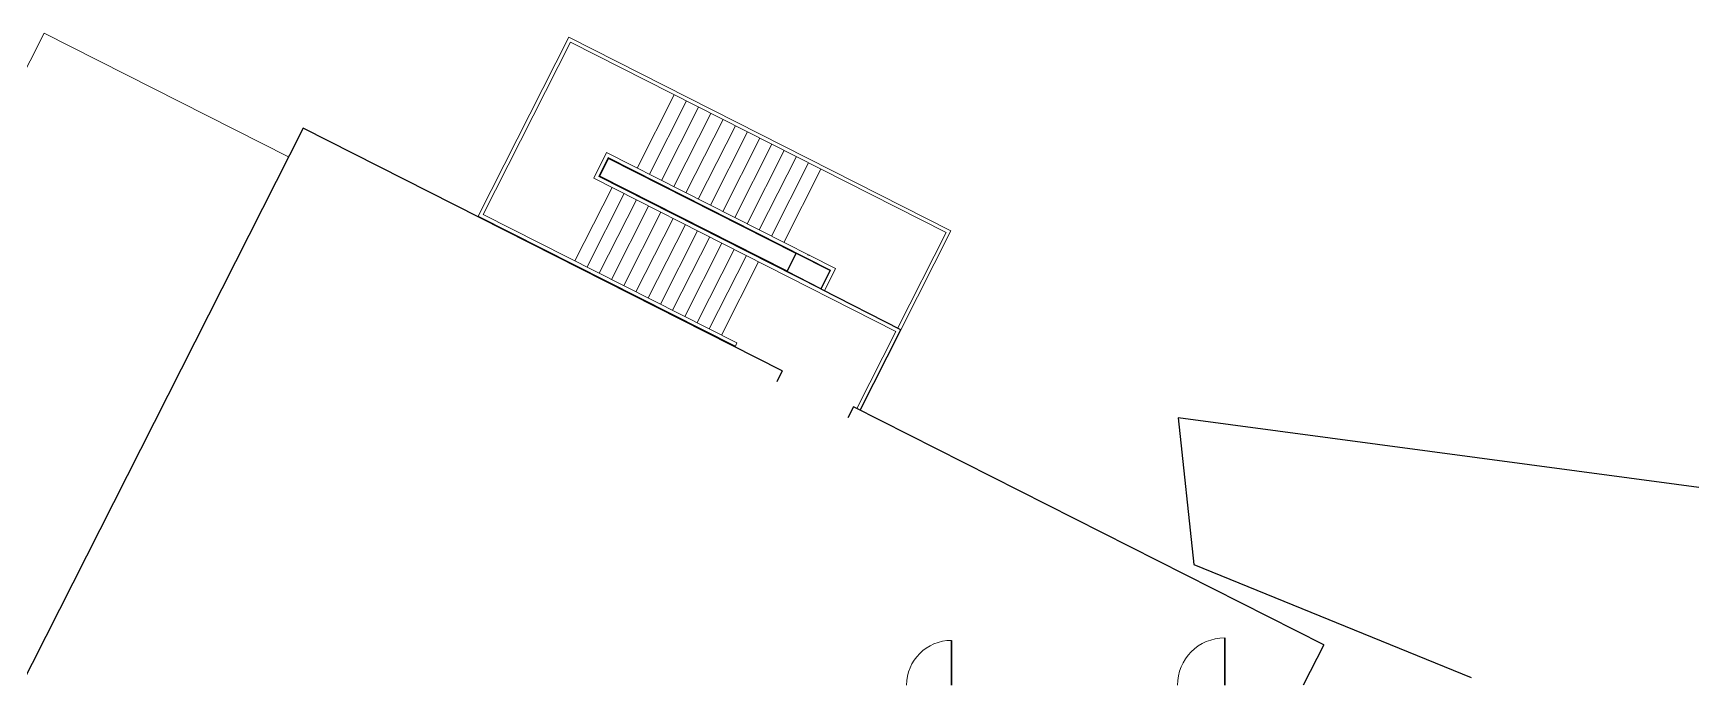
# Model space of a CAD drawing. Header units: inches. Extents: x -2551 to 2829, y -872 to 1370.
# Drawn here: x -1660 to -327, y 850 to 1370 of the extents above; entities that cross this region are included whole.
import ezdxf

# ---------------------------------------------------------------- set-up
doc = ezdxf.new("R2010")
doc.units = ezdxf.units.IN
doc.header["$LTSCALE"] = 10
doc.header["$MEASUREMENT"] = 0
for name, color, linetype in [('A-DOOR', 2, 'CONTINUOUS'), ('A-FLOR', 3, 'CONTINUOUS'), ('A-ROOF', 2, 'CONTINUOUS'), ('A-WALL', 5, 'CONTINUOUS'), ('Rooms-Information', 7, 'CONTINUOUS')]:
    doc.layers.add(name, color=color, linetype=linetype)
doc.styles.add('ROOMVNUMBER', font='arial.ttf', dxfattribs={"width": 0.85, "height": 30})

msp = doc.modelspace()

# ---------------------------------------------------------------- linework, layer by layer
at = {"layer": 'A-DOOR', "linetype": 'Continuous', "lineweight": 35}
for p, q in [((-922.8, 846.7, 0), (-922.8, 882.7, 0)), ((-703.2, 846.7, 0), (-703.2, 884.7, 0))]:
    msp.add_line(p, q, dxfattribs=at)
at = {"layer": 'A-DOOR', "linetype": 'Continuous', "lineweight": 18}
for centre, radius, start, end in [((-922.8, 846.7, 0), 36, 90.0013, 179.9988), ((-703.2, 846.7, 0), 38, 90.0017, 179.9991)]:
    msp.add_arc(centre, radius, start, end, dxfattribs=at)
at = {"layer": 'A-FLOR', "linetype": 'Continuous', "lineweight": 18}
for p, q in [((-1302.9, 1223.5), (-1230.1, 1367.1)), ((-1298.8, 1224.8), (-1228.8, 1363.1)), ((-923.1, 1211.6), (-1230.1, 1367.1)), ((-927.1, 1210.3), (-1228.8, 1363.1)), ((-1175.2, 1262), (-1145.4, 1320.9)), ((-1165.4, 1257), (-1135.6, 1315.9)), ((-1155.6, 1252), (-1125.8, 1310.9)), ((-1145.8, 1247.1), (-1116, 1305.9)), ((-1136, 1242.1), (-1106.2, 1301)), ((-1126.2, 1237.1), (-1096.3, 1296)), ((-1116.3, 1232.2), (-1086.5, 1291)), ((-1106.5, 1227.2), (-1076.7, 1286.1)), ((-1096.7, 1222.2), (-1066.9, 1281.1)), ((-1210.1, 1253.9), (-1199.8, 1274.4)), ((-1206.1, 1255.2), (-1198.4, 1270.4)), ((-1015.8, 1181.3), (-1199.8, 1274.4)), ((-1019.8, 1179.9), (-1198.4, 1270.4)), ((-1086.9, 1217.3), (-1057.1, 1276.1)), ((-1077.1, 1212.3), (-1047.3, 1271.2)), ((-967.3, 1130.9), (-1210.1, 1253.9)), ((-1027.5, 1164.8), (-1206.1, 1255.2)), ((-1067.3, 1207.3), (-1037.5, 1266.2)), ((-1057.5, 1202.3), (-1027.6, 1261.2)), ((-1225.2, 1187.5), (-1195.4, 1246.4)), ((-1215.4, 1182.6), (-1185.6, 1241.5)), ((-1205.6, 1177.6), (-1175.8, 1236.5)), ((-1195.8, 1172.6), (-1166, 1231.5)), ((-1186, 1167.7), (-1156.2, 1226.5)), ((-1096.3, 1118.9), (-1302.9, 1223.5)), ((-1095, 1121.6), (-1298.8, 1224.8)), ((-1176.2, 1162.7), (-1146.4, 1221.6)), ((-1166.4, 1157.7), (-1136.5, 1216.6)), ((-1156.5, 1152.8), (-1126.7, 1211.6)), ((-1146.7, 1147.8), (-1116.9, 1206.7)), ((-1136.9, 1142.8), (-1107.1, 1201.7)), ((-965.9, 1133.6), (-927.1, 1210.3)), ((-963.3, 1132.2), (-923.1, 1211.6)), ((-1127.1, 1137.9), (-1097.3, 1196.7)), ((-1117.3, 1132.9), (-1087.5, 1191.8)), ((-1107.5, 1127.9), (-1077.7, 1186.8)), ((-1027.5, 1164.8), (-1019.8, 1179.9)), ((-1024.8, 1163.4), (-1015.8, 1181.3)), ((-1096.3, 1118.9), (-1095, 1121.6)), ((-998.7, 1068.9), (-967.3, 1130.9))]:
    msp.add_line(p, q, dxfattribs=at)
at = {"layer": 'A-FLOR', "linetype": 'Continuous', "lineweight": 25}
for p, q in [((-1038.3, 1192.6), (-1036.9, 1192)), ((-963.3, 1132.2), (-1027.5, 1164.8)), ((-996, 1067.6), (-963.3, 1132.2))]:
    msp.add_line(p, q, dxfattribs=at)
at = {"layer": 'A-ROOF', "linetype": 'Continuous', "lineweight": 25}
for p, q in [((-1443.6, 1294.2), (-2298.2, -393.8)), ((-1058.6, 1099.3), (-1443.6, 1294.2)), ((-1058.6, 1099.3), (-1063.1, 1090.3)), ((-1001.5, 1070.3), (-1006, 1061.4)), ((-623.7, 879.1), (-1001.5, 1070.3)), ((155, 941.4), (-740.5, 1061.5)), ((-740.5, 1061.5), (-727.9, 943.7)), ((-727.9, 943.7), (-505.2, 852.8))]:
    msp.add_line(p, q, dxfattribs=at)
at = {"layer": 'A-ROOF', "linetype": 'Continuous', "lineweight": 18, "flags": 128}
msp.add_lwpolyline([(-2310.3, -497.5), (-2538.7, -381.9), (-1651.6, 1370.3), (-1455.4, 1271)], dxfattribs=at)
at = {"layer": 'A-ROOF', "linetype": 'Continuous', "lineweight": 25, "elevation": 0, "flags": 128}
msp.add_lwpolyline([(-623.7, 879.1), (-640.1, 846.7)], dxfattribs=at)
at = {"layer": 'A-WALL', "linetype": 'Continuous', "lineweight": 25}
for p, q in [((-1205.4, 1255.4), (-1198.2, 1269.7)), ((-1047.4, 1193.4), (-1198.2, 1269.7)), ((-1054.7, 1179.1), (-1205.4, 1255.4)), ((-1054.7, 1179.1), (-1047.4, 1193.4))]:
    msp.add_line(p, q, dxfattribs=at)
at = {"layer": 'A-WALL', "linetype": 'Continuous', "lineweight": 18}
for p, q in [((-1047.4, 1193.4), (-1020.5, 1179.7)), ((-1054.7, 1179.1), (-1027.7, 1165.4)), ((-1027.7, 1165.4), (-1020.5, 1179.7))]:
    msp.add_line(p, q, dxfattribs=at)

# ---------------------------------------------------------------- next in the draw order: texts
at = {"layer": 'Rooms-Information', "insert": (-572.6, 722.7), "char_height": 6.429, "width": 144, "attachment_point": 7, "rotation": 90, "style": 'ROOMVNUMBER', "bg_fill": 3, "box_fill_scale": 1.5, "bg_fill_color": 256, "bg_fill_true_color": 13158600, "bg_fill_transparency": 0}
msp.add_mtext('Bldg.192, Room 315^M^J128101-FacMgmt-Electric Shop^M^JFICM: Electrical^M^JASF: ', dxfattribs=at)

doc.saveas('drawing.dxf')
